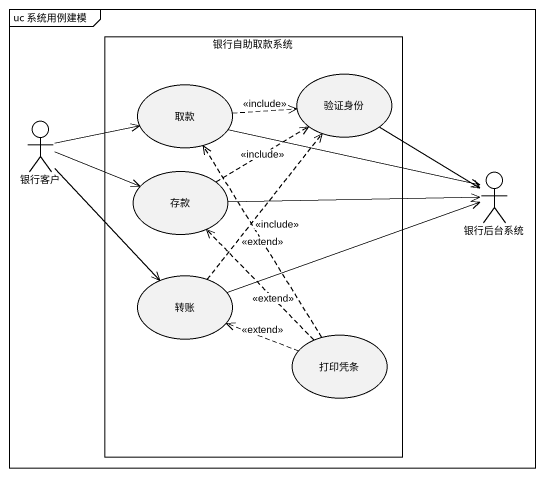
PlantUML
@startuml
mainframe uc 系统用例建模
rectangle 银行自助取款系统 {
  usecase 取款
  usecase 验证身份
  usecase 存款
  usecase 转账
  usecase 打印凭条
}
actor 银行客户
actor 银行后台系统
取款 .right.> 验证身份 : <<include>>
验证身份 --> 银行后台系统
银行客户 -right-> 取款
银行客户 -right-> 存款
银行客户 --> 转账
存款 .right.> 验证身份 : <<include>>
银行后台系统 <-left- 取款
银行后台系统 <-left- 存款
银行后台系统 <-left- 转账
转账 .up.> 验证身份 : <<include>>
打印凭条 .up.> 取款 : <<extend>>
打印凭条 .up.> 存款 : <<extend>>
打印凭条 .left.> 转账 : <<extend>>
@enduml
